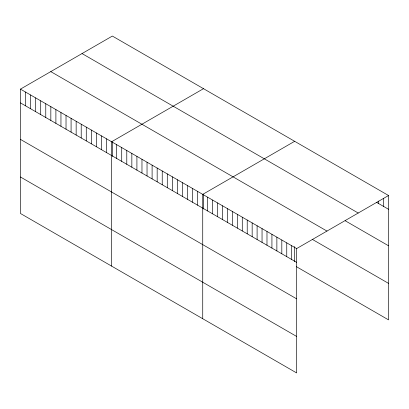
<?xml version="1.0" encoding="UTF-8"?>
<svg xmlns="http://www.w3.org/2000/svg" width="409" height="409" viewBox="0 0 409 409"><rect width="100%" height="100%" fill="white"/><g stroke="black" fill="none" stroke-linecap="round" stroke-linejoin="round"><path stroke-width="0.61" d="M20.45 89.121L296.643 248.58L296.643 372.942L20.45 213.483L20.45 89.121L112.357 36.058L388.55 195.517L388.55 319.879L296.29 266.612M203.503 88.681L111.596 141.744L111.596 266.106M294.644 141.304L202.736 194.367L202.736 318.723M296.643 248.58L388.55 195.517M376.469 202.312L388.55 209.285M82.03 53.569L358.223 213.028M345.165 220.737L388.55 245.783M50.777 71.611L326.97 231.07M312.215 239.311L388.55 283.381M20.45 102.894L296.643 262.353M20.45 139.387L296.643 298.846M20.45 176.99L296.643 336.443M383.606 198.299L383.606 206.433M378.668 201.08L378.668 203.58M294.644 246.545L294.644 261.607M291.699 245.727L291.699 259.495M286.755 242.874L286.755 256.642M281.816 240.022L281.816 253.79M276.873 237.169L276.873 250.937M271.929 234.311L271.929 248.084M266.985 231.458L266.985 245.231M262.046 228.605L262.046 242.379M257.103 225.753L257.103 239.521M252.159 222.9L252.159 236.668M247.22 220.047L247.22 233.815M242.276 217.194L242.276 230.962M237.332 214.342L237.332 228.11M232.389 211.484L232.389 225.257M227.45 208.631L227.45 222.404M222.506 205.778L222.506 219.551M217.562 202.925L217.562 216.693M212.619 200.073L212.619 213.841M207.68 197.22L207.68 210.988M203.503 194.505L203.503 208.984M197.675 191.443L197.675 205.211M192.608 188.518L192.608 202.286M187.547 185.594L187.547 199.367M182.48 182.67L182.48 196.443M177.419 179.75L177.419 193.518M172.358 176.826L172.358 190.594M167.291 173.902L167.291 187.67M162.23 170.977L162.23 184.75M157.163 168.053L157.163 181.826M152.102 165.134L152.102 178.902M147.036 162.209L147.036 175.977M141.974 159.285L141.974 173.053M136.913 156.361L136.913 170.129M131.846 153.436L131.846 167.209M126.785 150.512L126.785 164.285M121.718 147.593L121.718 161.361M116.657 144.668L116.657 158.436M112.357 141.882L112.357 156.366M106.529 138.82L106.529 152.593M101.468 135.895L101.468 149.668M96.401 132.976L96.401 146.744M91.34 130.052L91.34 143.82M86.273 127.127L86.273 140.895M81.212 124.203L81.212 137.976M76.151 121.279L76.151 135.052M71.084 118.359L71.084 132.127M66.023 115.435L66.023 129.203M60.956 112.511L60.956 126.279M55.895 109.586L55.895 123.354M50.834 106.662L50.834 120.435M45.767 103.738L45.767 117.511M40.706 100.818L40.706 114.586M35.639 97.894L35.639 111.662M30.578 94.97L30.578 108.738M25.511 92.045L25.511 105.819"/></g></svg>
